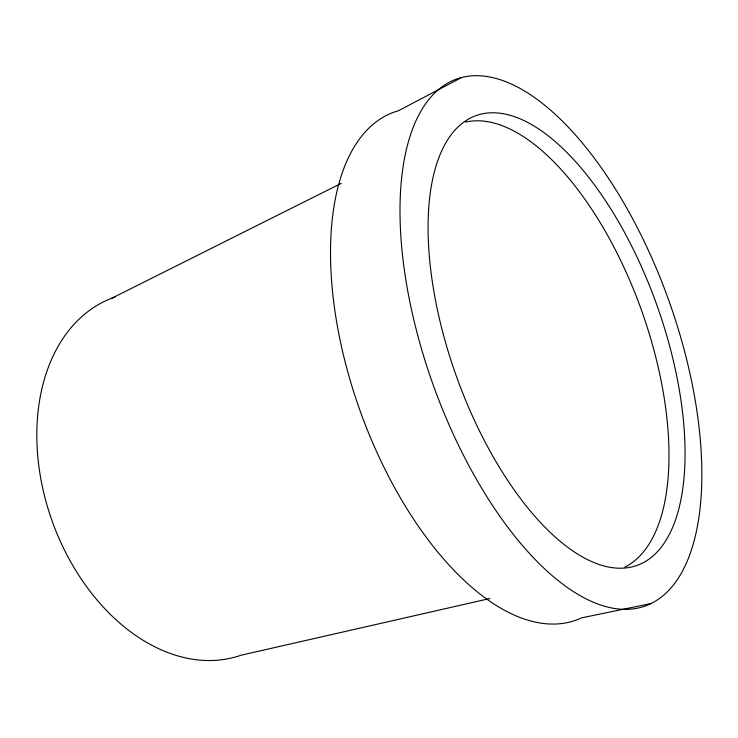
<?xml version="1.0" encoding="UTF-8"?>
<svg xmlns="http://www.w3.org/2000/svg" width="738" height="738" viewBox="0 0 738 738"><rect width="100%" height="100%" fill="white"/><g stroke="black" fill="none" stroke-linecap="round" stroke-linejoin="round"><path stroke-width="1.11" d="M461.591 77.536L398.548 110.718A269.804 132.683 70.3 0 0 360.55 412.09A269.804 132.683 70.3 0 0 581.553 617.872L651.248 603.481M111.862 298.189L341.214 183.384M489.903 598.518L241.095 655.206A189.851 133.375 70.3 0 1 51.688 519.783A189.851 133.375 70.3 0 1 115.036 297.036M465.567 122.093A236.677 108.099 70.3 0 1 641.47 310.2A236.677 108.099 70.3 0 1 624.892 567.079M400.328 195.598A279.859 125.146 70.3 0 0 617.549 608.878A279.859 125.146 70.3 0 0 634.966 223.125A279.859 125.146 70.3 0 0 400.328 195.598M428.584 210.247A238.863 106.364 70.3 0 0 610.603 567.402A238.863 106.364 70.3 0 0 630.556 243.9A238.863 106.364 70.3 0 0 428.584 210.247"/></g></svg>
